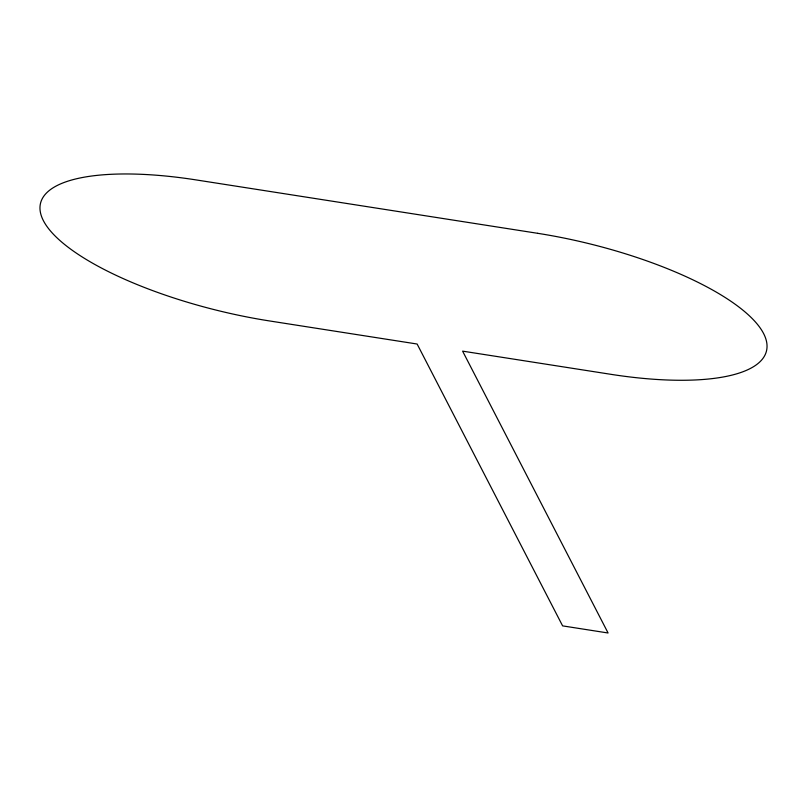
<?xml version="1.0" encoding="UTF-8"?>
<svg xmlns="http://www.w3.org/2000/svg" width="807" height="807" viewBox="0 0 807 807"><rect width="100%" height="100%" fill="white"/><g stroke="black" fill="none" stroke-linecap="round" stroke-linejoin="round"><path stroke-width="1.21" d="M537.674 233.314L196.595 179.991A198.068 61.968 13.8 0 0 43.477 220.825A198.068 61.968 13.8 0 0 269.326 320.914L417.128 344.024L562.61 625.879L608.085 632.991L462.603 351.136L610.405 374.246A198.068 61.968 13.8 0 0 763.523 333.402A198.068 61.968 13.8 0 0 537.674 233.314"/></g></svg>
